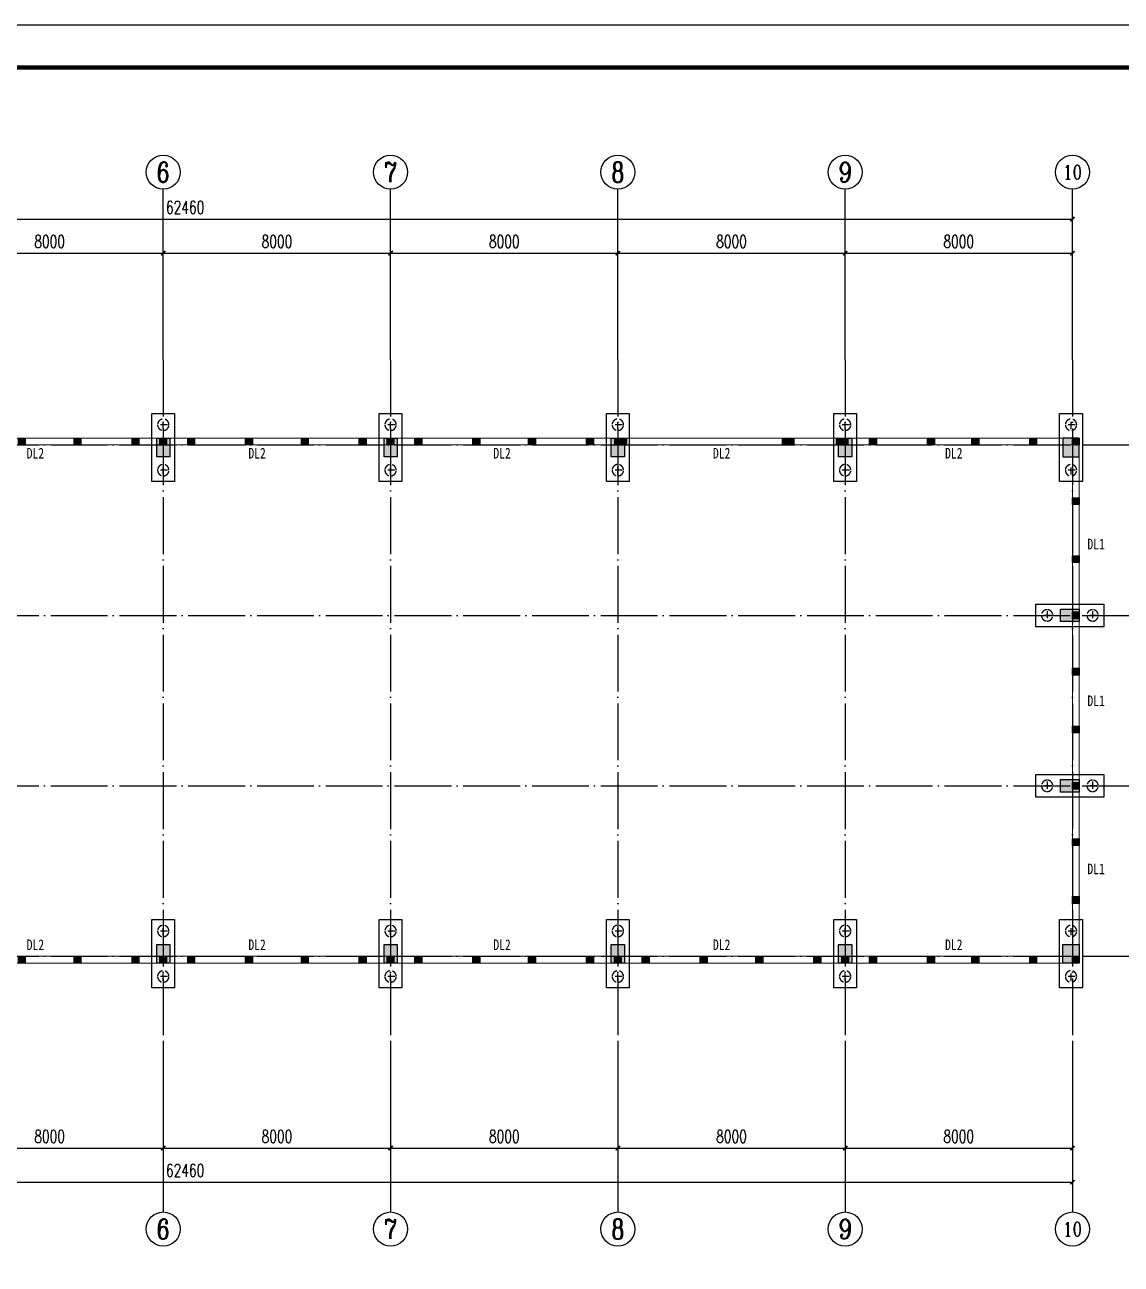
# Model space of a CAD drawing. Header units: millimetres. Extents: x 4533265 to 4958735, y 18976699 to 19555898.
# Drawn here: x 4597083 to 4635674, y 19358467 to 19402093 of the extents above; entities that cross this region are included whole.
import ezdxf
from ezdxf.enums import TextEntityAlignment as Align

# ---------------------------------------------------------------- set-up
doc = ezdxf.new("R2010")
doc.units = ezdxf.units.MM
doc.header["$LTSCALE"] = 1000
doc.header["$MEASUREMENT"] = 0
doc.linetypes.add('DASH', pattern=[0.35, 0.25, -0.1])
doc.linetypes.add('DOTE', pattern=[2.42, 2, -0.2, 0.02, -0.2])
doc.layers.get('Defpoints').update_dxf_attribs({"color": 1})
for name, color, linetype in [('1507', 6, 'Continuous'), ('3T_WOOD', 21, 'Continuous'), ('AXIS_TEXT', 7, 'Continuous'), ('AXIS_外部', 171, 'Continuous'), ('COLU', 253, 'Continuous'), ('COLU_HATCH', 251, 'Continuous'), ('DIM_SYMB', 165, 'Continuous'), ('DOTE', 250, 'DOTE'), ('GL', 2, 'Continuous'), ('TK', 4, 'Continuous')]:
    doc.layers.add(name, color=color, linetype=linetype)
doc.layers.add('梁', color=4, linetype='Continuous', lineweight=18)
doc.styles.add('_TCH_AXIS', font='COMPLEX', dxfattribs={"bigfont": 'GBCBIG'})
doc.styles.add('_TCH_DIM_T3', font='SIMPLEX', dxfattribs={"width": 0.705882, "bigfont": 'GBCBIG'})
doc.styles.add('COMPLEX', font='COMPLEX')
doc.styles.add('黑体', font='simhei.ttf', dxfattribs={"width": 0.8})
doc.dimstyles.new('_TCH_ARCH&&150', dxfattribs={"dimtxt": 446.25, "dimasz": 150, "dimexe": 375, "dimexo": 450, "dimgap": 189.375, "dimtad": 1, "dimdec": 0, "dimzin": 0, "dimdsep": 46, "dimtxsty": '_TCH_DIM_T3', "dimblk": 'ARCHTICK', "dimcen": 0.09, "dimclrt": 7, "dimazin": 2, "dimtfac": 1, "dimtdec": 0, "dimtix": 1, "dimtmove": 2, "dimatfit": 3, "dimfxl": 0, "dimtolj": 1, "dimtzin": 0, "dimarcsym": 0})

# ---------------------------------------------------------------- blocks, each defined once
blk = doc.blocks.new('GeYuanFrame_36132140', base_point=(18.76, 4.34))
at = {"layer": 'TK'}
blk.add_line((43.76, 414.34), (676.76, 414.34), dxfattribs=at)
blk.add_lwpolyline([(18.76, 424.34), (686.76, 424.34), (686.76, 4.34), (18.76, 4.34), (18.76, 424.34)], dxfattribs=at)
at = {"layer": 'TK', "const_width": 1}
blk.add_lwpolyline([(676.76, 414.34), (43.76, 414.34), (43.76, 14.34), (676.76, 14.34)], close=True, dxfattribs=at)
blk = doc.blocks.new('Q321Q32132121')
at = {"layer": 'COLU_HATCH'}
for points in [[(4682980, 19322042), (4682980, 19322282), (4683220, 19322282), (4683220, 19322042)], [(4684480, 19322042), (4684480, 19322282), (4684720, 19322282), (4684720, 19322042)], [(4686520, 19322042), (4686520, 19322282), (4686760, 19322282), (4686760, 19322042)], [(4688080, 19322042), (4688080, 19322282), (4688320, 19322282), (4688320, 19322042)], [(4690120, 19322042), (4690120, 19322282), (4690360, 19322282), (4690360, 19322042)], [(4691120, 19322042), (4691120, 19322282), (4691520, 19322282), (4691520, 19322042)], [(4697020, 19322042), (4697020, 19322282), (4697420, 19322282), (4697420, 19322042)], [(4698920, 19322042), (4698920, 19322282), (4699320, 19322282), (4699320, 19322042)], [(4700080, 19322042), (4700080, 19322282), (4700320, 19322282), (4700320, 19322042)], [(4702120, 19322042), (4702120, 19322282), (4702360, 19322282), (4702360, 19322042)], [(4704080, 19322042), (4704080, 19322282), (4704320, 19322282), (4704320, 19322042)], [(4706120, 19322042), (4706120, 19322282), (4706360, 19322282), (4706360, 19322042)], [(4707100, 19322042), (4707100, 19322282), (4707340, 19322282), (4707340, 19322042)], [(4708080, 19322042), (4708080, 19322282), (4708320, 19322282), (4708320, 19322042)], [(4710120, 19322042), (4710120, 19322282), (4710360, 19322282), (4710360, 19322042)], [(4712080, 19322042), (4712080, 19322282), (4712320, 19322282), (4712320, 19322042)], [(4714120, 19322042), (4714120, 19322282), (4714360, 19322282), (4714360, 19322042)], [(4715100, 19322042), (4715100, 19322282), (4715340, 19322282), (4715340, 19322042)], [(4716080, 19322042), (4716080, 19322282), (4716320, 19322282), (4716320, 19322042)], [(4718120, 19322042), (4718120, 19322282), (4718360, 19322282), (4718360, 19322042)], [(4720080, 19322042), (4720080, 19322282), (4720320, 19322282), (4720320, 19322042)], [(4722120, 19322042), (4722120, 19322282), (4722360, 19322282), (4722360, 19322042)], [(4723120, 19322042), (4723120, 19322282), (4723520, 19322282), (4723520, 19322042)], [(4729020, 19322042), (4729020, 19322282), (4729420, 19322282), (4729420, 19322042)], [(4730920, 19322042), (4730920, 19322282), (4731320, 19322282), (4731320, 19322042)], [(4732080, 19322042), (4732080, 19322282), (4732320, 19322282), (4732320, 19322042)], [(4734120, 19322042), (4734120, 19322282), (4734360, 19322282), (4734360, 19322042)], [(4735680, 19322042), (4735680, 19322282), (4735920, 19322282), (4735920, 19322042)], [(4737720, 19322042), (4737720, 19322282), (4737960, 19322282), (4737960, 19322042)], [(4739220, 19322042), (4739220, 19322282), (4739460, 19322282), (4739460, 19322042)], [(4739220, 19319942), (4739220, 19320182), (4739460, 19320182), (4739460, 19319942)], [(4739220, 19317902), (4739220, 19318142), (4739460, 19318142), (4739460, 19317902)], [(4739220, 19315922), (4739220, 19316162), (4739460, 19316162), (4739460, 19315922)], [(4739220, 19313942), (4739220, 19314182), (4739460, 19314182), (4739460, 19313942)], [(4739220, 19311902), (4739220, 19312142), (4739460, 19312142), (4739460, 19311902)], [(4739220, 19309922), (4739220, 19310162), (4739460, 19310162), (4739460, 19309922)], [(4739220, 19307942), (4739220, 19308182), (4739460, 19308182), (4739460, 19307942)], [(4739220, 19305902), (4739220, 19306142), (4739460, 19306142), (4739460, 19305902)], [(4682980, 19303802), (4682980, 19304042), (4683220, 19304042), (4683220, 19303802)], [(4684480, 19303802), (4684480, 19304042), (4684720, 19304042), (4684720, 19303802)], [(4686520, 19303802), (4686520, 19304042), (4686760, 19304042), (4686760, 19303802)], [(4688080, 19303802), (4688080, 19304042), (4688320, 19304042), (4688320, 19303802)], [(4690120, 19303802), (4690120, 19304042), (4690360, 19304042), (4690360, 19303802)], [(4691100, 19303802), (4691100, 19304042), (4691340, 19304042), (4691340, 19303802)], [(4692080, 19303802), (4692080, 19304042), (4692320, 19304042), (4692320, 19303802)], [(4694120, 19303802), (4694120, 19304042), (4694360, 19304042), (4694360, 19303802)], [(4696080, 19303802), (4696080, 19304042), (4696320, 19304042), (4696320, 19303802)], [(4698120, 19303802), (4698120, 19304042), (4698360, 19304042), (4698360, 19303802)], [(4699100, 19303802), (4699100, 19304042), (4699340, 19304042), (4699340, 19303802)], [(4700080, 19303802), (4700080, 19304042), (4700320, 19304042), (4700320, 19303802)], [(4702120, 19303802), (4702120, 19304042), (4702360, 19304042), (4702360, 19303802)], [(4704080, 19303802), (4704080, 19304042), (4704320, 19304042), (4704320, 19303802)], [(4706120, 19303802), (4706120, 19304042), (4706360, 19304042), (4706360, 19303802)], [(4707100, 19303802), (4707100, 19304042), (4707340, 19304042), (4707340, 19303802)], [(4708080, 19303802), (4708080, 19304042), (4708320, 19304042), (4708320, 19303802)], [(4710120, 19303802), (4710120, 19304042), (4710360, 19304042), (4710360, 19303802)], [(4712080, 19303802), (4712080, 19304042), (4712320, 19304042), (4712320, 19303802)], [(4714120, 19303802), (4714120, 19304042), (4714360, 19304042), (4714360, 19303802)], [(4715100, 19303802), (4715100, 19304042), (4715340, 19304042), (4715340, 19303802)], [(4716080, 19303802), (4716080, 19304042), (4716320, 19304042), (4716320, 19303802)], [(4718120, 19303802), (4718120, 19304042), (4718360, 19304042), (4718360, 19303802)], [(4720080, 19303802), (4720080, 19304042), (4720320, 19304042), (4720320, 19303802)], [(4722120, 19303802), (4722120, 19304042), (4722360, 19304042), (4722360, 19303802)], [(4723100, 19303802), (4723100, 19304042), (4723340, 19304042), (4723340, 19303802)], [(4724080, 19303802), (4724080, 19304042), (4724320, 19304042), (4724320, 19303802)], [(4726120, 19303802), (4726120, 19304042), (4726360, 19304042), (4726360, 19303802)], [(4728080, 19303802), (4728080, 19304042), (4728320, 19304042), (4728320, 19303802)], [(4730120, 19303802), (4730120, 19304042), (4730360, 19304042), (4730360, 19303802)], [(4731100, 19303802), (4731100, 19304042), (4731340, 19304042), (4731340, 19303802)], [(4732080, 19303802), (4732080, 19304042), (4732320, 19304042), (4732320, 19303802)], [(4734120, 19303802), (4734120, 19304042), (4734360, 19304042), (4734360, 19303802)], [(4735680, 19303802), (4735680, 19304042), (4735920, 19304042), (4735920, 19303802)], [(4737720, 19303802), (4737720, 19304042), (4737960, 19304042), (4737960, 19303802)], [(4739220, 19303802), (4739220, 19304042), (4739460, 19304042), (4739460, 19303802)]]:
    blk.add_hatch(color=256, dxfattribs=at).paths.add_polyline_path(points)
at = {"layer": 'COLU'}
for points in [[(4682980, 19322042), (4682980, 19322282), (4683220, 19322282), (4683220, 19322042)], [(4684480, 19322042), (4684480, 19322282), (4684720, 19322282), (4684720, 19322042)], [(4686520, 19322042), (4686520, 19322282), (4686760, 19322282), (4686760, 19322042)], [(4688080, 19322042), (4688080, 19322282), (4688320, 19322282), (4688320, 19322042)], [(4690120, 19322042), (4690120, 19322282), (4690360, 19322282), (4690360, 19322042)], [(4691120, 19322042), (4691120, 19322282), (4691520, 19322282), (4691520, 19322042)], [(4697020, 19322042), (4697020, 19322282), (4697420, 19322282), (4697420, 19322042)], [(4698920, 19322042), (4698920, 19322282), (4699320, 19322282), (4699320, 19322042)], [(4700080, 19322042), (4700080, 19322282), (4700320, 19322282), (4700320, 19322042)], [(4702120, 19322042), (4702120, 19322282), (4702360, 19322282), (4702360, 19322042)], [(4704080, 19322042), (4704080, 19322282), (4704320, 19322282), (4704320, 19322042)], [(4706120, 19322042), (4706120, 19322282), (4706360, 19322282), (4706360, 19322042)], [(4707100, 19322042), (4707100, 19322282), (4707340, 19322282), (4707340, 19322042)], [(4708080, 19322042), (4708080, 19322282), (4708320, 19322282), (4708320, 19322042)], [(4710120, 19322042), (4710120, 19322282), (4710360, 19322282), (4710360, 19322042)], [(4712080, 19322042), (4712080, 19322282), (4712320, 19322282), (4712320, 19322042)], [(4714120, 19322042), (4714120, 19322282), (4714360, 19322282), (4714360, 19322042)], [(4715100, 19322042), (4715100, 19322282), (4715340, 19322282), (4715340, 19322042)], [(4716080, 19322042), (4716080, 19322282), (4716320, 19322282), (4716320, 19322042)], [(4718120, 19322042), (4718120, 19322282), (4718360, 19322282), (4718360, 19322042)], [(4720080, 19322042), (4720080, 19322282), (4720320, 19322282), (4720320, 19322042)], [(4722120, 19322042), (4722120, 19322282), (4722360, 19322282), (4722360, 19322042)], [(4723120, 19322042), (4723120, 19322282), (4723520, 19322282), (4723520, 19322042)], [(4729020, 19322042), (4729020, 19322282), (4729420, 19322282), (4729420, 19322042)], [(4730920, 19322042), (4730920, 19322282), (4731320, 19322282), (4731320, 19322042)], [(4732080, 19322042), (4732080, 19322282), (4732320, 19322282), (4732320, 19322042)], [(4734120, 19322042), (4734120, 19322282), (4734360, 19322282), (4734360, 19322042)], [(4735680, 19322042), (4735680, 19322282), (4735920, 19322282), (4735920, 19322042)], [(4737720, 19322042), (4737720, 19322282), (4737960, 19322282), (4737960, 19322042)], [(4739220, 19322042), (4739220, 19322282), (4739460, 19322282), (4739460, 19322042)], [(4739220, 19319942), (4739220, 19320182), (4739460, 19320182), (4739460, 19319942)], [(4739220, 19317902), (4739220, 19318142), (4739460, 19318142), (4739460, 19317902)], [(4739220, 19315922), (4739220, 19316162), (4739460, 19316162), (4739460, 19315922)], [(4739220, 19313942), (4739220, 19314182), (4739460, 19314182), (4739460, 19313942)], [(4739220, 19311902), (4739220, 19312142), (4739460, 19312142), (4739460, 19311902)], [(4739220, 19309922), (4739220, 19310162), (4739460, 19310162), (4739460, 19309922)], [(4739220, 19307942), (4739220, 19308182), (4739460, 19308182), (4739460, 19307942)], [(4739220, 19305902), (4739220, 19306142), (4739460, 19306142), (4739460, 19305902)], [(4682980, 19303802), (4682980, 19304042), (4683220, 19304042), (4683220, 19303802)], [(4684480, 19303802), (4684480, 19304042), (4684720, 19304042), (4684720, 19303802)], [(4686520, 19303802), (4686520, 19304042), (4686760, 19304042), (4686760, 19303802)], [(4688080, 19303802), (4688080, 19304042), (4688320, 19304042), (4688320, 19303802)], [(4690120, 19303802), (4690120, 19304042), (4690360, 19304042), (4690360, 19303802)], [(4691100, 19303802), (4691100, 19304042), (4691340, 19304042), (4691340, 19303802)], [(4692080, 19303802), (4692080, 19304042), (4692320, 19304042), (4692320, 19303802)], [(4694120, 19303802), (4694120, 19304042), (4694360, 19304042), (4694360, 19303802)], [(4696080, 19303802), (4696080, 19304042), (4696320, 19304042), (4696320, 19303802)], [(4698120, 19303802), (4698120, 19304042), (4698360, 19304042), (4698360, 19303802)], [(4699100, 19303802), (4699100, 19304042), (4699340, 19304042), (4699340, 19303802)], [(4700080, 19303802), (4700080, 19304042), (4700320, 19304042), (4700320, 19303802)], [(4702120, 19303802), (4702120, 19304042), (4702360, 19304042), (4702360, 19303802)], [(4704080, 19303802), (4704080, 19304042), (4704320, 19304042), (4704320, 19303802)], [(4706120, 19303802), (4706120, 19304042), (4706360, 19304042), (4706360, 19303802)], [(4707100, 19303802), (4707100, 19304042), (4707340, 19304042), (4707340, 19303802)], [(4708080, 19303802), (4708080, 19304042), (4708320, 19304042), (4708320, 19303802)], [(4710120, 19303802), (4710120, 19304042), (4710360, 19304042), (4710360, 19303802)], [(4712080, 19303802), (4712080, 19304042), (4712320, 19304042), (4712320, 19303802)], [(4714120, 19303802), (4714120, 19304042), (4714360, 19304042), (4714360, 19303802)], [(4715100, 19303802), (4715100, 19304042), (4715340, 19304042), (4715340, 19303802)], [(4716080, 19303802), (4716080, 19304042), (4716320, 19304042), (4716320, 19303802)], [(4718120, 19303802), (4718120, 19304042), (4718360, 19304042), (4718360, 19303802)], [(4720080, 19303802), (4720080, 19304042), (4720320, 19304042), (4720320, 19303802)], [(4722120, 19303802), (4722120, 19304042), (4722360, 19304042), (4722360, 19303802)], [(4723100, 19303802), (4723100, 19304042), (4723340, 19304042), (4723340, 19303802)], [(4724080, 19303802), (4724080, 19304042), (4724320, 19304042), (4724320, 19303802)], [(4726120, 19303802), (4726120, 19304042), (4726360, 19304042), (4726360, 19303802)], [(4728080, 19303802), (4728080, 19304042), (4728320, 19304042), (4728320, 19303802)], [(4730120, 19303802), (4730120, 19304042), (4730360, 19304042), (4730360, 19303802)], [(4731100, 19303802), (4731100, 19304042), (4731340, 19304042), (4731340, 19303802)], [(4732080, 19303802), (4732080, 19304042), (4732320, 19304042), (4732320, 19303802)], [(4734120, 19303802), (4734120, 19304042), (4734360, 19304042), (4734360, 19303802)], [(4735680, 19303802), (4735680, 19304042), (4735920, 19304042), (4735920, 19303802)], [(4737720, 19303802), (4737720, 19304042), (4737960, 19304042), (4737960, 19303802)], [(4739220, 19303802), (4739220, 19304042), (4739460, 19304042), (4739460, 19303802)]]:
    blk.add_lwpolyline(points, close=True, dxfattribs=at)
blk = doc.blocks.new('_ArchTick')
at = {"color": 0, "linetype": 'ByBlock', "const_width": 0.4}
blk.add_lwpolyline([(-0.5, -0.5), (0.5, 0.5)], dxfattribs=at)
blk = doc.blocks.new('*D442')
at = {"layer": 'AXIS_外部', "color": 0, "lineweight": -2}
for p, q in [((4593957, 19390755), (4593957, 19394430)), ((4601957, 19390755), (4601957, 19394430)), ((4593957, 19394055), (4601957, 19394055))]:
    blk.add_line(p, q, dxfattribs=at)
at = {"layer": 'Defpoints', "color": 0}
for p in [(4601957, 19394055), (4593957, 19390305), (4601957, 19390305)]:
    blk.add_point(p, dxfattribs=at)
at = {"layer": 'AXIS_外部', "color": 0, "lineweight": -2, "xscale": 150, "yscale": 150, "zscale": 150, "rotation": 180}
blk.add_blockref('_ArchTick', (4593957, 19394055), dxfattribs=at)
at = {"layer": 'AXIS_外部', "color": 0, "lineweight": -2, "xscale": 150, "yscale": 150, "zscale": 150}
blk.add_blockref('_ArchTick', (4601957, 19394055), dxfattribs=at)
at = {"layer": 'AXIS_外部', "color": 7, "insert": (4597957, 19394467), "char_height": 446.2, "attachment_point": 5, "style": '_TCH_DIM_T3'}
blk.add_mtext('\\A1;8000', dxfattribs=at)
blk = doc.blocks.new('*D443')
at = {"layer": 'AXIS_外部', "color": 0, "lineweight": -2}
for p, q in [((4601957, 19390755), (4601957, 19394430)), ((4609957, 19390755), (4609957, 19394430)), ((4601957, 19394055), (4609957, 19394055))]:
    blk.add_line(p, q, dxfattribs=at)
at = {"layer": 'Defpoints', "color": 0}
for p in [(4609957, 19394055), (4601957, 19390305), (4609957, 19390305)]:
    blk.add_point(p, dxfattribs=at)
at = {"layer": 'AXIS_外部', "color": 0, "lineweight": -2, "xscale": 150, "yscale": 150, "zscale": 150, "rotation": 180}
blk.add_blockref('_ArchTick', (4601957, 19394055), dxfattribs=at)
at = {"layer": 'AXIS_外部', "color": 0, "lineweight": -2, "xscale": 150, "yscale": 150, "zscale": 150}
blk.add_blockref('_ArchTick', (4609957, 19394055), dxfattribs=at)
at = {"layer": 'AXIS_外部', "color": 7, "insert": (4605957, 19394467), "char_height": 446.2, "attachment_point": 5, "style": '_TCH_DIM_T3'}
blk.add_mtext('\\A1;8000', dxfattribs=at)
blk = doc.blocks.new('*D444')
at = {"layer": 'AXIS_外部', "color": 0, "lineweight": -2}
for p, q in [((4609957, 19390755), (4609957, 19394430)), ((4617957, 19390755), (4617957, 19394430)), ((4609957, 19394055), (4617957, 19394055))]:
    blk.add_line(p, q, dxfattribs=at)
at = {"layer": 'Defpoints', "color": 0}
for p in [(4617957, 19394055), (4609957, 19390305), (4617957, 19390305)]:
    blk.add_point(p, dxfattribs=at)
at = {"layer": 'AXIS_外部', "color": 0, "lineweight": -2, "xscale": 150, "yscale": 150, "zscale": 150, "rotation": 180}
blk.add_blockref('_ArchTick', (4609957, 19394055), dxfattribs=at)
at = {"layer": 'AXIS_外部', "color": 0, "lineweight": -2, "xscale": 150, "yscale": 150, "zscale": 150}
blk.add_blockref('_ArchTick', (4617957, 19394055), dxfattribs=at)
at = {"layer": 'AXIS_外部', "color": 7, "insert": (4613957, 19394467), "char_height": 446.2, "attachment_point": 5, "style": '_TCH_DIM_T3'}
blk.add_mtext('\\A1;8000', dxfattribs=at)
blk = doc.blocks.new('*D445')
at = {"layer": 'AXIS_外部', "color": 0, "lineweight": -2}
for p, q in [((4617957, 19390755), (4617957, 19394430)), ((4625957, 19390755), (4625957, 19394430)), ((4617957, 19394055), (4625957, 19394055))]:
    blk.add_line(p, q, dxfattribs=at)
at = {"layer": 'Defpoints', "color": 0}
for p in [(4625957, 19394055), (4617957, 19390305), (4625957, 19390305)]:
    blk.add_point(p, dxfattribs=at)
at = {"layer": 'AXIS_外部', "color": 0, "lineweight": -2, "xscale": 150, "yscale": 150, "zscale": 150, "rotation": 180}
blk.add_blockref('_ArchTick', (4617957, 19394055), dxfattribs=at)
at = {"layer": 'AXIS_外部', "color": 0, "lineweight": -2, "xscale": 150, "yscale": 150, "zscale": 150}
blk.add_blockref('_ArchTick', (4625957, 19394055), dxfattribs=at)
at = {"layer": 'AXIS_外部', "color": 7, "insert": (4621957, 19394467), "char_height": 446.2, "attachment_point": 5, "style": '_TCH_DIM_T3'}
blk.add_mtext('\\A1;8000', dxfattribs=at)
blk = doc.blocks.new('*D446')
at = {"layer": 'AXIS_外部', "color": 0, "lineweight": -2}
for p, q in [((4625957, 19390755), (4625957, 19394430)), ((4633957, 19390755), (4633957, 19394430)), ((4625957, 19394055), (4633957, 19394055))]:
    blk.add_line(p, q, dxfattribs=at)
at = {"layer": 'Defpoints', "color": 0}
for p in [(4633957, 19394055), (4625957, 19390305), (4633957, 19390305)]:
    blk.add_point(p, dxfattribs=at)
at = {"layer": 'AXIS_外部', "color": 0, "lineweight": -2, "xscale": 150, "yscale": 150, "zscale": 150, "rotation": 180}
blk.add_blockref('_ArchTick', (4625957, 19394055), dxfattribs=at)
at = {"layer": 'AXIS_外部', "color": 0, "lineweight": -2, "xscale": 150, "yscale": 150, "zscale": 150}
blk.add_blockref('_ArchTick', (4633957, 19394055), dxfattribs=at)
at = {"layer": 'AXIS_外部', "color": 7, "insert": (4629957, 19394467), "char_height": 446.2, "attachment_point": 5, "style": '_TCH_DIM_T3'}
blk.add_mtext('\\A1;8000', dxfattribs=at)
blk = doc.blocks.new('*D447')
at = {"layer": 'AXIS_外部', "color": 0, "lineweight": -2}
for p, q in [((4571497, 19390755), (4571497, 19395630)), ((4571497, 19395255), (4633957, 19395255)), ((4633957, 19390755), (4633957, 19395630))]:
    blk.add_line(p, q, dxfattribs=at)
at = {"layer": 'Defpoints', "color": 0}
for p in [(4633957, 19395255), (4571497, 19390305), (4633957, 19390305)]:
    blk.add_point(p, dxfattribs=at)
at = {"layer": 'AXIS_外部', "color": 0, "lineweight": -2, "xscale": 150, "yscale": 150, "zscale": 150, "rotation": 180}
blk.add_blockref('_ArchTick', (4571497, 19395255), dxfattribs=at)
at = {"layer": 'AXIS_外部', "color": 0, "lineweight": -2, "xscale": 150, "yscale": 150, "zscale": 150}
blk.add_blockref('_ArchTick', (4633957, 19395255), dxfattribs=at)
at = {"layer": 'AXIS_外部', "color": 7, "insert": (4602727, 19395667), "char_height": 446.2, "attachment_point": 5, "style": '_TCH_DIM_T3'}
blk.add_mtext('\\A1;62460', dxfattribs=at)
blk = doc.blocks.new('*D460')
at = {"layer": 'AXIS_外部', "color": 0, "lineweight": -2}
for p, q in [((4593957, 19365855), (4593957, 19362180)), ((4601957, 19365855), (4601957, 19362180)), ((4593957, 19362555), (4601957, 19362555))]:
    blk.add_line(p, q, dxfattribs=at)
at = {"layer": 'Defpoints', "color": 0}
for p in [(4593957, 19366305), (4601957, 19366305), (4601957, 19362555)]:
    blk.add_point(p, dxfattribs=at)
at = {"layer": 'AXIS_外部', "color": 0, "lineweight": -2, "xscale": 150, "yscale": 150, "zscale": 150, "rotation": 180}
blk.add_blockref('_ArchTick', (4593957, 19362555), dxfattribs=at)
at = {"layer": 'AXIS_外部', "color": 0, "lineweight": -2, "xscale": 150, "yscale": 150, "zscale": 150}
blk.add_blockref('_ArchTick', (4601957, 19362555), dxfattribs=at)
at = {"layer": 'AXIS_外部', "color": 7, "insert": (4597957, 19362967), "char_height": 446.2, "attachment_point": 5, "style": '_TCH_DIM_T3'}
blk.add_mtext('\\A1;8000', dxfattribs=at)
blk = doc.blocks.new('*D461')
at = {"layer": 'AXIS_外部', "color": 0, "lineweight": -2}
for p, q in [((4601957, 19365855), (4601957, 19362180)), ((4609957, 19365855), (4609957, 19362180)), ((4601957, 19362555), (4609957, 19362555))]:
    blk.add_line(p, q, dxfattribs=at)
at = {"layer": 'Defpoints', "color": 0}
for p in [(4601957, 19366305), (4609957, 19366305), (4609957, 19362555)]:
    blk.add_point(p, dxfattribs=at)
at = {"layer": 'AXIS_外部', "color": 0, "lineweight": -2, "xscale": 150, "yscale": 150, "zscale": 150, "rotation": 180}
blk.add_blockref('_ArchTick', (4601957, 19362555), dxfattribs=at)
at = {"layer": 'AXIS_外部', "color": 0, "lineweight": -2, "xscale": 150, "yscale": 150, "zscale": 150}
blk.add_blockref('_ArchTick', (4609957, 19362555), dxfattribs=at)
at = {"layer": 'AXIS_外部', "color": 7, "insert": (4605957, 19362967), "char_height": 446.2, "attachment_point": 5, "style": '_TCH_DIM_T3'}
blk.add_mtext('\\A1;8000', dxfattribs=at)
blk = doc.blocks.new('*D462')
at = {"layer": 'AXIS_外部', "color": 0, "lineweight": -2}
for p, q in [((4609957, 19365855), (4609957, 19362180)), ((4617957, 19365855), (4617957, 19362180)), ((4609957, 19362555), (4617957, 19362555))]:
    blk.add_line(p, q, dxfattribs=at)
at = {"layer": 'Defpoints', "color": 0}
for p in [(4609957, 19366305), (4617957, 19366305), (4617957, 19362555)]:
    blk.add_point(p, dxfattribs=at)
at = {"layer": 'AXIS_外部', "color": 0, "lineweight": -2, "xscale": 150, "yscale": 150, "zscale": 150, "rotation": 180}
blk.add_blockref('_ArchTick', (4609957, 19362555), dxfattribs=at)
at = {"layer": 'AXIS_外部', "color": 0, "lineweight": -2, "xscale": 150, "yscale": 150, "zscale": 150}
blk.add_blockref('_ArchTick', (4617957, 19362555), dxfattribs=at)
at = {"layer": 'AXIS_外部', "color": 7, "insert": (4613957, 19362967), "char_height": 446.2, "attachment_point": 5, "style": '_TCH_DIM_T3'}
blk.add_mtext('\\A1;8000', dxfattribs=at)
blk = doc.blocks.new('*D463')
at = {"layer": 'AXIS_外部', "color": 0, "lineweight": -2}
for p, q in [((4617957, 19365855), (4617957, 19362180)), ((4625957, 19365855), (4625957, 19362180)), ((4617957, 19362555), (4625957, 19362555))]:
    blk.add_line(p, q, dxfattribs=at)
at = {"layer": 'Defpoints', "color": 0}
for p in [(4617957, 19366305), (4625957, 19366305), (4625957, 19362555)]:
    blk.add_point(p, dxfattribs=at)
at = {"layer": 'AXIS_外部', "color": 0, "lineweight": -2, "xscale": 150, "yscale": 150, "zscale": 150, "rotation": 180}
blk.add_blockref('_ArchTick', (4617957, 19362555), dxfattribs=at)
at = {"layer": 'AXIS_外部', "color": 0, "lineweight": -2, "xscale": 150, "yscale": 150, "zscale": 150}
blk.add_blockref('_ArchTick', (4625957, 19362555), dxfattribs=at)
at = {"layer": 'AXIS_外部', "color": 7, "insert": (4621957, 19362967), "char_height": 446.2, "attachment_point": 5, "style": '_TCH_DIM_T3'}
blk.add_mtext('\\A1;8000', dxfattribs=at)
blk = doc.blocks.new('*D464')
at = {"layer": 'AXIS_外部', "color": 0, "lineweight": -2}
for p, q in [((4625957, 19365855), (4625957, 19362180)), ((4633957, 19365855), (4633957, 19362180)), ((4625957, 19362555), (4633957, 19362555))]:
    blk.add_line(p, q, dxfattribs=at)
at = {"layer": 'Defpoints', "color": 0}
for p in [(4625957, 19366305), (4633957, 19366305), (4633957, 19362555)]:
    blk.add_point(p, dxfattribs=at)
at = {"layer": 'AXIS_外部', "color": 0, "lineweight": -2, "xscale": 150, "yscale": 150, "zscale": 150, "rotation": 180}
blk.add_blockref('_ArchTick', (4625957, 19362555), dxfattribs=at)
at = {"layer": 'AXIS_外部', "color": 0, "lineweight": -2, "xscale": 150, "yscale": 150, "zscale": 150}
blk.add_blockref('_ArchTick', (4633957, 19362555), dxfattribs=at)
at = {"layer": 'AXIS_外部', "color": 7, "insert": (4629957, 19362967), "char_height": 446.2, "attachment_point": 5, "style": '_TCH_DIM_T3'}
blk.add_mtext('\\A1;8000', dxfattribs=at)
blk = doc.blocks.new('*D465')
at = {"layer": 'AXIS_外部', "color": 0, "lineweight": -2}
for p, q in [((4571497, 19365855), (4571497, 19360980)), ((4633957, 19365855), (4633957, 19360980)), ((4571497, 19361355), (4633957, 19361355))]:
    blk.add_line(p, q, dxfattribs=at)
at = {"layer": 'Defpoints', "color": 0}
for p in [(4571497, 19366305), (4633957, 19366305), (4633957, 19361355)]:
    blk.add_point(p, dxfattribs=at)
at = {"layer": 'AXIS_外部', "color": 0, "lineweight": -2, "xscale": 150, "yscale": 150, "zscale": 150, "rotation": 180}
blk.add_blockref('_ArchTick', (4571497, 19361355), dxfattribs=at)
at = {"layer": 'AXIS_外部', "color": 0, "lineweight": -2, "xscale": 150, "yscale": 150, "zscale": 150}
blk.add_blockref('_ArchTick', (4633957, 19361355), dxfattribs=at)
at = {"layer": 'AXIS_外部', "color": 7, "insert": (4602727, 19361767), "char_height": 446.2, "attachment_point": 5, "style": '_TCH_DIM_T3'}
blk.add_mtext('\\A1;62460', dxfattribs=at)
blk = doc.blocks.new('_AXISO')
blk.add_circle((0, 0), 0.5)
at = {"layer": 'AXIS_TEXT', "style": 'COMPLEX', "width": 1.041667}
blk.add_attdef('A', text='', height=0.56, dxfattribs=at).set_placement((-0.25, -0.28), (0.25, -0.28), align=Align.FIT)

msp = doc.modelspace()

# ---------------------------------------------------------------- hatches: boundary and pattern name
at = {"layer": 'COLU_HATCH'}
for points in [[(4601727, 19386884.9), (4601727, 19387544.9), (4602187, 19387544.9), (4602187, 19386884.9)], [(4609727, 19386884.9), (4609727, 19387544.9), (4610187, 19387544.9), (4610187, 19386884.9)], [(4617727, 19386884.9), (4617727, 19387544.9), (4618187, 19387544.9), (4618187, 19386884.9)], [(4625727, 19386884.9), (4625727, 19387544.9), (4626187, 19387544.9), (4626187, 19386884.9)], [(4633617, 19387544.9), (4633617, 19386884.9), (4634197, 19386884.9), (4634197, 19387544.9)], [(4633537, 19381084.9), (4633537, 19381524.9), (4634197, 19381524.9), (4634197, 19381084.9)], [(4633537, 19375084.9), (4633537, 19375524.9), (4634197, 19375524.9), (4634197, 19375084.9)], [(4601727, 19369064.9), (4601727, 19369724.9), (4602187, 19369724.9), (4602187, 19369064.9)], [(4609727, 19369064.9), (4609727, 19369724.9), (4610187, 19369724.9), (4610187, 19369064.9)], [(4617727, 19369064.9), (4617727, 19369724.9), (4618187, 19369724.9), (4618187, 19369064.9)], [(4625727, 19369064.9), (4625727, 19369724.9), (4626187, 19369724.9), (4626187, 19369064.9)], [(4633617, 19369064.9), (4633617, 19369724.9), (4634197, 19369724.9), (4634197, 19369064.9)]]:
    msp.add_hatch(color=256, dxfattribs=at).paths.add_polyline_path(points)

# ---------------------------------------------------------------- linework, layer by layer
at = {"layer": '1507', "color": 8, "linetype": 'DASH'}
for p, q in [((4602107, 19388014.9), (4601807, 19388014.9)), ((4601957, 19387864.9), (4601957, 19388164.9)), ((4610107, 19388014.9), (4609807, 19388014.9)), ((4609957, 19387864.9), (4609957, 19388164.9)), ((4618107, 19388014.9), (4617807, 19388014.9)), ((4617957, 19387864.9), (4617957, 19388164.9)), ((4626107, 19388014.9), (4625807, 19388014.9)), ((4625957, 19387864.9), (4625957, 19388164.9)), ((4634057, 19388014.9), (4633757, 19388014.9)), ((4633907, 19387864.9), (4633907, 19388164.9)), ((4601957, 19386264.9), (4601957, 19386564.9)), ((4609957, 19386264.9), (4609957, 19386564.9)), ((4617957, 19386264.9), (4617957, 19386564.9)), ((4625957, 19386264.9), (4625957, 19386564.9)), ((4633907, 19386264.9), (4633907, 19386564.9)), ((4602107, 19386414.9), (4601807, 19386414.9)), ((4610107, 19386414.9), (4609807, 19386414.9)), ((4618107, 19386414.9), (4617807, 19386414.9)), ((4626107, 19386414.9), (4625807, 19386414.9)), ((4634057, 19386414.9), (4633757, 19386414.9)), ((4633217, 19381304.9), (4632917, 19381304.9)), ((4633067, 19381454.9), (4633067, 19381154.9)), ((4634817, 19381304.9), (4634517, 19381304.9)), ((4634667, 19381454.9), (4634667, 19381154.9)), ((4633217, 19375304.9), (4632917, 19375304.9)), ((4633067, 19375454.9), (4633067, 19375154.9)), ((4634817, 19375304.9), (4634517, 19375304.9)), ((4634667, 19375454.9), (4634667, 19375154.9)), ((4602107, 19370194.9), (4601807, 19370194.9)), ((4601957, 19370044.9), (4601957, 19370344.9)), ((4610107, 19370194.9), (4609807, 19370194.9)), ((4609957, 19370044.9), (4609957, 19370344.9)), ((4618107, 19370194.9), (4617807, 19370194.9)), ((4617957, 19370044.9), (4617957, 19370344.9)), ((4626107, 19370194.9), (4625807, 19370194.9)), ((4625957, 19370044.9), (4625957, 19370344.9)), ((4634057, 19370194.9), (4633757, 19370194.9)), ((4633907, 19370044.9), (4633907, 19370344.9)), ((4601957, 19368444.9), (4601957, 19368744.9)), ((4609957, 19368444.9), (4609957, 19368744.9)), ((4617957, 19368444.9), (4617957, 19368744.9)), ((4625957, 19368444.9), (4625957, 19368744.9)), ((4633907, 19368444.9), (4633907, 19368744.9)), ((4602107, 19368594.9), (4601807, 19368594.9)), ((4610107, 19368594.9), (4609807, 19368594.9)), ((4618107, 19368594.9), (4617807, 19368594.9)), ((4626107, 19368594.9), (4625807, 19368594.9)), ((4634057, 19368594.9), (4633757, 19368594.9))]:
    msp.add_line(p, q, dxfattribs=at)
for centre, start, end in [((4601957, 19388014.9), 0, 180), ((4601957, 19388014.9), 180, 0), ((4609957, 19388014.9), 0, 180), ((4609957, 19388014.9), 180, 0), ((4617957, 19388014.9), 0, 180), ((4617957, 19388014.9), 180, 0), ((4625957, 19388014.9), 0, 180), ((4625957, 19388014.9), 180, 0), ((4633907, 19388014.9), 0, 180), ((4633907, 19388014.9), 180, 0), ((4601957, 19386414.9), 0, 180), ((4609957, 19386414.9), 0, 180), ((4617957, 19386414.9), 0, 180), ((4625957, 19386414.9), 0, 180), ((4633907, 19386414.9), 0, 180), ((4601957, 19386414.9), 180, 0), ((4609957, 19386414.9), 180, 0), ((4617957, 19386414.9), 180, 0), ((4625957, 19386414.9), 180, 0), ((4633907, 19386414.9), 180, 0), ((4633067, 19381304.9), 90, 270), ((4633067, 19381304.9), 270, 90), ((4634667, 19381304.9), 90, 270), ((4634667, 19381304.9), 270, 90), ((4633067, 19375304.9), 90, 270), ((4633067, 19375304.9), 270, 90), ((4634667, 19375304.9), 90, 270), ((4634667, 19375304.9), 270, 90), ((4601957, 19370194.9), 0, 180), ((4609957, 19370194.9), 0, 180), ((4617957, 19370194.9), 0, 180), ((4625957, 19370194.9), 0, 180), ((4633907, 19370194.9), 0, 180), ((4601957, 19370194.9), 180, 0), ((4609957, 19370194.9), 180, 0), ((4617957, 19370194.9), 180, 0), ((4625957, 19370194.9), 180, 0), ((4633907, 19370194.9), 180, 0), ((4601957, 19368594.9), 0, 180), ((4609957, 19368594.9), 0, 180), ((4617957, 19368594.9), 0, 180), ((4625957, 19368594.9), 0, 180), ((4633907, 19368594.9), 0, 180), ((4601957, 19368594.9), 180, 0), ((4609957, 19368594.9), 180, 0), ((4617957, 19368594.9), 180, 0), ((4625957, 19368594.9), 180, 0), ((4633907, 19368594.9), 180, 0)]:
    msp.add_arc(centre, 200, start, end, dxfattribs=at)
at = {"layer": 'AXIS_外部'}
for p, q in [((4601957, 19390304.9), (4601957, 19396304.9)), ((4609957, 19390304.9), (4609957, 19396304.9)), ((4617957, 19390304.9), (4617957, 19396304.9)), ((4625957, 19390304.9), (4625957, 19396304.9)), ((4633957, 19390304.9), (4633957, 19396304.9)), ((4601957, 19366304.9), (4601957, 19360304.9)), ((4609957, 19366304.9), (4609957, 19360304.9)), ((4617957, 19366304.9), (4617957, 19360304.9)), ((4625957, 19366304.9), (4625957, 19360304.9)), ((4633957, 19366304.9), (4633957, 19360304.9))]:
    msp.add_line(p, q, dxfattribs=at)
at = {"layer": 'COLU'}
for points in [[(4601727, 19386884.9), (4601727, 19387544.9), (4602187, 19387544.9), (4602187, 19386884.9)], [(4609727, 19386884.9), (4609727, 19387544.9), (4610187, 19387544.9), (4610187, 19386884.9)], [(4617727, 19386884.9), (4617727, 19387544.9), (4618187, 19387544.9), (4618187, 19386884.9)], [(4625727, 19386884.9), (4625727, 19387544.9), (4626187, 19387544.9), (4626187, 19386884.9)], [(4633617, 19387544.9), (4633617, 19386884.9), (4634197, 19386884.9), (4634197, 19387544.9)], [(4633537, 19381084.9), (4633537, 19381524.9), (4634197, 19381524.9), (4634197, 19381084.9)], [(4633537, 19375084.9), (4633537, 19375524.9), (4634197, 19375524.9), (4634197, 19375084.9)], [(4601727, 19369064.9), (4601727, 19369724.9), (4602187, 19369724.9), (4602187, 19369064.9)], [(4609727, 19369064.9), (4609727, 19369724.9), (4610187, 19369724.9), (4610187, 19369064.9)], [(4617727, 19369064.9), (4617727, 19369724.9), (4618187, 19369724.9), (4618187, 19369064.9)], [(4625727, 19369064.9), (4625727, 19369724.9), (4626187, 19369724.9), (4626187, 19369064.9)], [(4633617, 19369064.9), (4633617, 19369724.9), (4634197, 19369724.9), (4634197, 19369064.9)]]:
    msp.add_lwpolyline(points, close=True, dxfattribs=at)
at = {"layer": 'DOTE'}
for p, q in [((4601957, 19390304.9), (4601957, 19366304.9)), ((4609957, 19390304.9), (4609957, 19366304.9)), ((4617957, 19390304.9), (4617957, 19366304.9)), ((4625957, 19390304.9), (4625957, 19366304.9)), ((4633957, 19390304.9), (4633957, 19366304.9)), ((4568957, 19387304.9), (4636957, 19387304.9)), ((4568957, 19381304.9), (4636957, 19381304.9)), ((4568957, 19375304.9), (4636957, 19375304.9)), ((4568957, 19369304.9), (4636957, 19369304.9))]:
    msp.add_line(p, q, dxfattribs=at)
at = {"layer": 'GL'}
for points in [[(4601557, 19386014.9), (4601557, 19388414.9), (4602357, 19388414.9), (4602357, 19386014.9), (4601557, 19386014.9)], [(4609557, 19386014.9), (4609557, 19388414.9), (4610357, 19388414.9), (4610357, 19386014.9), (4609557, 19386014.9)], [(4617557, 19386014.9), (4617557, 19388414.9), (4618357, 19388414.9), (4618357, 19386014.9), (4617557, 19386014.9)], [(4625557, 19386014.9), (4625557, 19388414.9), (4626357, 19388414.9), (4626357, 19386014.9), (4625557, 19386014.9)], [(4633507, 19386014.9), (4633507, 19388414.9), (4634307, 19388414.9), (4634307, 19386014.9), (4633507, 19386014.9)], [(4635067, 19380904.9), (4632667, 19380904.9), (4632667, 19381704.9), (4635067, 19381704.9), (4635067, 19380904.9)], [(4635067, 19374904.9), (4632667, 19374904.9), (4632667, 19375704.9), (4635067, 19375704.9), (4635067, 19374904.9)], [(4601557, 19368194.9), (4601557, 19370594.9), (4602357, 19370594.9), (4602357, 19368194.9), (4601557, 19368194.9)], [(4609557, 19368194.9), (4609557, 19370594.9), (4610357, 19370594.9), (4610357, 19368194.9), (4609557, 19368194.9)], [(4617557, 19368194.9), (4617557, 19370594.9), (4618357, 19370594.9), (4618357, 19368194.9), (4617557, 19368194.9)], [(4625557, 19368194.9), (4625557, 19370594.9), (4626357, 19370594.9), (4626357, 19368194.9), (4625557, 19368194.9)], [(4633507, 19368194.9), (4633507, 19370594.9), (4634307, 19370594.9), (4634307, 19368194.9), (4633507, 19368194.9)]]:
    msp.add_lwpolyline(points, dxfattribs=at)
at = {"layer": '梁', "lineweight": 18, "ltscale": 0.666667}
for points in [[(4577717, 19369064.9), (4634197, 19369064.9), (4634197, 19387544.9), (4577717, 19387544.9)], [(4577957, 19369304.9), (4633957, 19369304.9), (4633957, 19387304.9), (4577957, 19387304.9)]]:
    msp.add_lwpolyline(points, close=True, dxfattribs=at)

# ---------------------------------------------------------------- block references
at = {"layer": '3T_WOOD', "xscale": 150, "yscale": 150, "zscale": 150}
msp.add_blockref('GeYuanFrame_36132140', (4556484.4, 19339092.9), dxfattribs=at)
at = {"layer": '3T_WOOD'}
msp.add_blockref('Q321Q32132121', (-105263.4, 65263.4), dxfattribs=at)
at = {"layer": 'AXIS_外部'}
ref = msp.add_blockref('_AXISO', (4601957, 19396904.9), dxfattribs=dict(at, xscale=1200, yscale=1200, zscale=1200))
ref.add_attrib('A', '6', dxfattribs={"layer": 'AXIS_TEXT', "height": 698.9, "style": '_TCH_AXIS'}).set_placement((4601724, 19396555.4), (4602190, 19396555.4), align=Align.FIT)
ref = msp.add_blockref('_AXISO', (4609957, 19396904.9), dxfattribs=dict(at, xscale=1200, yscale=1200, zscale=1200))
ref.add_attrib('A', '7', dxfattribs={"layer": 'AXIS_TEXT', "height": 698.9, "style": '_TCH_AXIS'}).set_placement((4609724, 19396555.4), (4610190, 19396555.4), align=Align.FIT)
ref = msp.add_blockref('_AXISO', (4617957, 19396904.9), dxfattribs=dict(at, xscale=1200, yscale=1200, zscale=1200))
ref.add_attrib('A', '8', dxfattribs={"layer": 'AXIS_TEXT', "height": 698.9, "style": '_TCH_AXIS'}).set_placement((4617724, 19396555.4), (4618190, 19396555.4), align=Align.FIT)
ref = msp.add_blockref('_AXISO', (4625957, 19396904.9), dxfattribs=dict(at, xscale=1200, yscale=1200, zscale=1200))
ref.add_attrib('A', '9', dxfattribs={"layer": 'AXIS_TEXT', "height": 698.9, "style": '_TCH_AXIS'}).set_placement((4625724, 19396555.4), (4626190, 19396555.4), align=Align.FIT)
ref = msp.add_blockref('_AXISO', (4633957, 19396904.9), dxfattribs=dict(at, xscale=1200, yscale=1200, zscale=1200))
ref.add_attrib('A', '10', dxfattribs={"layer": 'AXIS_TEXT', "height": 492.67, "style": '_TCH_AXIS'}).set_placement((4633616.8, 19396658.6), (4634297.2, 19396658.6), align=Align.FIT)
ref = msp.add_blockref('_AXISO', (4601957, 19359704.9), dxfattribs=dict(at, xscale=1200, yscale=1200, zscale=1200))
ref.add_attrib('A', '6', dxfattribs={"layer": 'AXIS_TEXT', "height": 698.9, "style": '_TCH_AXIS'}).set_placement((4601724, 19359355.4), (4602190, 19359355.4), align=Align.FIT)
ref = msp.add_blockref('_AXISO', (4609957, 19359704.9), dxfattribs=dict(at, xscale=1200, yscale=1200, zscale=1200))
ref.add_attrib('A', '7', dxfattribs={"layer": 'AXIS_TEXT', "height": 698.9, "style": '_TCH_AXIS'}).set_placement((4609724, 19359355.4), (4610190, 19359355.4), align=Align.FIT)
ref = msp.add_blockref('_AXISO', (4617957, 19359704.9), dxfattribs=dict(at, xscale=1200, yscale=1200, zscale=1200))
ref.add_attrib('A', '8', dxfattribs={"layer": 'AXIS_TEXT', "height": 698.9, "style": '_TCH_AXIS'}).set_placement((4617724, 19359355.4), (4618190, 19359355.4), align=Align.FIT)
ref = msp.add_blockref('_AXISO', (4625957, 19359704.9), dxfattribs=dict(at, xscale=1200, yscale=1200, zscale=1200))
ref.add_attrib('A', '9', dxfattribs={"layer": 'AXIS_TEXT', "height": 698.9, "style": '_TCH_AXIS'}).set_placement((4625724, 19359355.4), (4626190, 19359355.4), align=Align.FIT)
ref = msp.add_blockref('_AXISO', (4633957, 19359704.9), dxfattribs=dict(at, xscale=1200, yscale=1200, zscale=1200))
ref.add_attrib('A', '10', dxfattribs={"layer": 'AXIS_TEXT', "height": 492.67, "style": '_TCH_AXIS'}).set_placement((4633616.8, 19359458.6), (4634297.2, 19359458.6), align=Align.FIT)

# ---------------------------------------------------------------- texts
at = {"layer": 'DIM_SYMB', "color": 7, "style": '黑体', "width": 0.8}
for s, p in [('DL2', (4597149.8, 19386826.8)), ('DL2', (4604952.7, 19386826.8)), ('DL2', (4613575.5, 19386826.8)), ('DL2', (4621304.6, 19386826.8)), ('DL2', (4629474.7, 19386826.8)), ('DL1', (4634484.1, 19383628.1)), ('DL1', (4634484.1, 19378110.2)), ('DL1', (4634484.1, 19372194.6)), ('DL2', (4597149.8, 19369523.2)), ('DL2', (4604952.7, 19369523.2)), ('DL2', (4613575.5, 19369523.2)), ('DL2', (4621304.6, 19369523.2)), ('DL2', (4629474.7, 19369523.2))]:
    msp.add_text(s, height=375.53, dxfattribs=at).set_placement(p)

# ---------------------------------------------------------------- dimensions: what is measured, and where the dimension line sits
at = {"layer": 'AXIS_外部'}
for p1, p2, distance, picture, middle in [((4571497, 19390304.9), (4633957, 19390304.9), 4950, '*D447', (4602727, 19395667.4)), ((4593957, 19390304.9), (4601957, 19390304.9), 3750, '*D442', (4597957, 19394467.4)), ((4601957, 19390304.9), (4609957, 19390304.9), 3750, '*D443', (4605957, 19394467.4)), ((4609957, 19390304.9), (4617957, 19390304.9), 3750, '*D444', (4613957, 19394467.4)), ((4617957, 19390304.9), (4625957, 19390304.9), 3750, '*D445', (4621957, 19394467.4)), ((4625957, 19390304.9), (4633957, 19390304.9), 3750, '*D446', (4629957, 19394467.4)), ((4571497, 19366304.9), (4633957, 19366304.9), -4950, '*D465', (4602727, 19361767.4)), ((4593957, 19366304.9), (4601957, 19366304.9), -3750, '*D460', (4597957, 19362967.4)), ((4601957, 19366304.9), (4609957, 19366304.9), -3750, '*D461', (4605957, 19362967.4)), ((4609957, 19366304.9), (4617957, 19366304.9), -3750, '*D462', (4613957, 19362967.4)), ((4617957, 19366304.9), (4625957, 19366304.9), -3750, '*D463', (4621957, 19362967.4)), ((4625957, 19366304.9), (4633957, 19366304.9), -3750, '*D464', (4629957, 19362967.4))]:
    dim = msp.add_aligned_dim(p1=p1, p2=p2, distance=distance, dimstyle='_TCH_ARCH&&150', dxfattribs=at)
    dim.commit()
    dim.dimension.update_dxf_attribs({"geometry": picture, "text_midpoint": middle})

doc.saveas('drawing.dxf')
